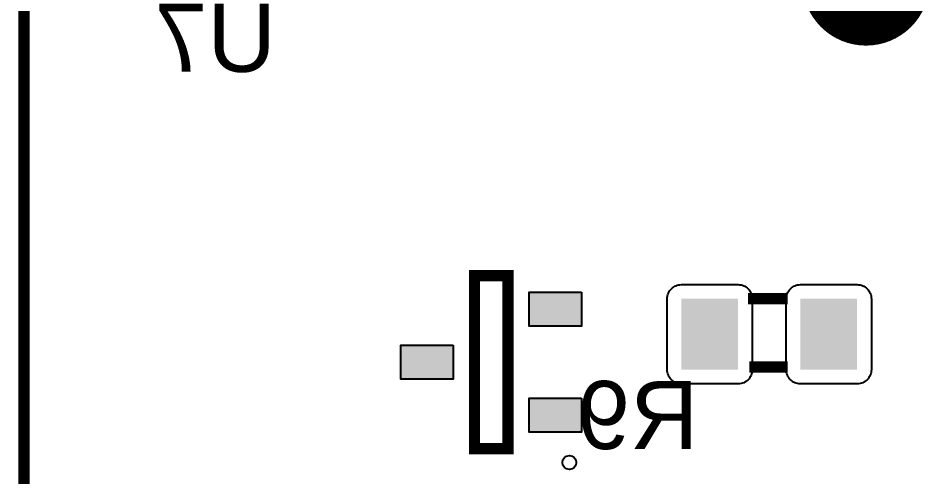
# Model space of a CAD drawing. Header units: inches. Extents: x 15 to 148, y 10 to 111.
# Drawn here: x 135.718 to 137.166, y 99.243 to 99.971 of the extents above; entities that cross this region are included whole.
import ezdxf

# ---------------------------------------------------------------- set-up
doc = ezdxf.new("R2010")
doc.units = ezdxf.units.IN
doc.header["$MEASUREMENT"] = 0
doc.layers.add('BLK_12AWG', color=7, linetype='Continuous')

# ---------------------------------------------------------------- blocks, each defined once
blk = doc.blocks.new('RPAD')
blk.add_trace([(-0.5, -0.5), (-0.5, 0.5), (0.5, -0.5), (0.5, 0.5)])
blk = doc.blocks.new('EPAD')
at = {"const_width": 0.5}
blk.add_lwpolyline([(-0.25, 0, 1), (0.25, 0, 1)], format="xyb", close=True, dxfattribs=at)
blk = doc.blocks.new('CEGHSD')
for points, const_width in [([(133.5811956324227, 100.2029300034614), (133.5811956324227, 101.6596230034614)], 0.008), ([(133.5811956324227, 100.2029300034614), (133.5811956324227, 101.6596230034614)], 0.008), ([(133.5811956324227, 100.2029300034614), (133.5811956324227, 101.6596230034614)], 0.008), ([(133.9227476324227, 100.4068750034614), (133.8991256324227, 100.4068750034614), (133.8991256324227, 100.2848270034614), (133.9227476324227, 100.2848270034614), (133.9227476324227, 100.4068750034614)], 0.007873999999999999), ([(133.9227476324227, 100.4068750034614), (133.8991256324227, 100.4068750034614), (133.8991256324227, 100.2848270034614), (133.9227476324227, 100.2848270034614), (133.9227476324227, 100.4068750034614)], 0.007873999999999999), ([(133.9227476324227, 100.4068750034614), (133.8991256324227, 100.4068750034614), (133.8991256324227, 100.2848270034614), (133.9227476324227, 100.2848270034614), (133.9227476324227, 100.4068750034614)], 0.007873999999999999), ([(134.1201256324227, 100.3905360034614), (134.0921256324227, 100.3905360034614)], 0.008), ([(134.1201256324227, 100.3905360034614), (134.0921256324227, 100.3905360034614)], 0.008), ([(134.1201256324227, 100.3905360034614), (134.0921256324227, 100.3905360034614)], 0.008), ([(134.1201256324227, 100.3425360034614), (134.0931256324227, 100.3425360034614)], 0.008), ([(134.1201256324227, 100.3425360034614), (134.0931256324227, 100.3425360034614)], 0.008), ([(134.1201256324227, 100.3425360034614), (134.0931256324227, 100.3425360034614)], 0.008)]:
    blk.add_lwpolyline(points, dxfattribs=dict(const_width=const_width))
for points in [[(134.0851256324227, 100.3305360034614), (134.0451256324227, 100.3305360034614), (134.0440856324227, 100.3305870034614), (134.0430806324227, 100.3307350034614), (134.0421136324227, 100.3309770034614), (134.0411896324227, 100.3313080034614), (134.0403136324227, 100.3317220034614), (134.0394896324227, 100.3322170034614), (134.0387216324227, 100.3327870034614), (134.0380156324227, 100.3334270034614), (134.0373756324227, 100.3341330034614), (134.0368066324227, 100.3349000034614), (134.0363116324227, 100.3357240034614), (134.0358966324227, 100.3366010034614), (134.0355656324227, 100.3375250034614), (134.0353236324227, 100.3384920034614), (134.0351756324227, 100.3394970034614), (134.0351256324227, 100.3405360034614), (134.0351256324227, 100.3905360034614), (134.0351756324227, 100.3915760034614), (134.0353236324227, 100.3925810034614), (134.0355656324227, 100.3935480034614), (134.0358966324227, 100.3944720034614), (134.0363116324227, 100.3953480034614), (134.0368066324227, 100.3961720034614), (134.0373756324227, 100.3969390034614), (134.0380156324227, 100.3976460034614), (134.0387216324227, 100.3982860034614), (134.0394896324227, 100.3988550034614), (134.0403136324227, 100.3993500034614), (134.0411896324227, 100.3997640034614), (134.0421136324227, 100.4000950034614), (134.0430806324227, 100.4003370034614), (134.0440856324227, 100.4004860034614), (134.0451256324227, 100.4005360034614), (134.0851256324227, 100.4005360034614), (134.0861646324227, 100.4004860034614), (134.0871696324227, 100.4003370034614), (134.0881366324227, 100.4000950034614), (134.0890606324227, 100.3997640034614), (134.0899366324227, 100.3993500034614), (134.0907606324227, 100.3988550034614), (134.0915286324227, 100.3982860034614), (134.0922346324227, 100.3976460034614), (134.0928746324227, 100.3969390034614), (134.0934436324227, 100.3961720034614), (134.0939386324227, 100.3953480034614), (134.0943536324227, 100.3944720034614), (134.0946846324227, 100.3935480034614), (134.0949266324227, 100.3925810034614), (134.0950746324227, 100.3915760034614), (134.0951256324227, 100.3905360034614), (134.0951256324227, 100.3405360034614), (134.0950746324227, 100.3394970034614), (134.0949266324227, 100.3384920034614), (134.0946846324227, 100.3375250034614), (134.0943536324227, 100.3366010034614), (134.0939386324227, 100.3357240034614), (134.0934436324227, 100.3349000034614), (134.0928746324227, 100.3341330034614), (134.0922346324227, 100.3334270034614), (134.0915286324227, 100.3327870034614), (134.0907606324227, 100.3322170034614), (134.0899366324227, 100.3317220034614), (134.0890606324227, 100.3313080034614), (134.0881366324227, 100.3309770034614), (134.0871696324227, 100.3307350034614), (134.0861646324227, 100.3305870034614), (134.0851256324227, 100.3305360034614)], [(134.1691256324227, 100.3305360034614), (134.1291256324227, 100.3305360034614), (134.1280856324227, 100.3305870034614), (134.1270806324227, 100.3307350034614), (134.1261136324227, 100.3309770034614), (134.1251896324227, 100.3313080034614), (134.1243136324227, 100.3317220034614), (134.1234896324227, 100.3322170034614), (134.1227216324227, 100.3327870034614), (134.1220156324227, 100.3334270034614), (134.1213756324227, 100.3341330034614), (134.1208066324227, 100.3349000034614), (134.1203116324227, 100.3357240034614), (134.1198966324227, 100.3366010034614), (134.1195656324227, 100.3375250034614), (134.1193236324227, 100.3384920034614), (134.1191756324227, 100.3394970034614), (134.1191256324227, 100.3405360034614), (134.1191256324227, 100.3905360034614), (134.1191756324227, 100.3915760034614), (134.1193236324227, 100.3925810034614), (134.1195656324227, 100.3935480034614), (134.1198966324227, 100.3944720034614), (134.1203116324227, 100.3953480034614), (134.1208066324227, 100.3961720034614), (134.1213756324227, 100.3969390034614), (134.1220156324227, 100.3976460034614), (134.1227216324227, 100.3982860034614), (134.1234896324227, 100.3988550034614), (134.1243136324227, 100.3993500034614), (134.1251896324227, 100.3997640034614), (134.1261136324227, 100.4000950034614), (134.1270806324227, 100.4003370034614), (134.1280856324227, 100.4004860034614), (134.1291256324227, 100.4005360034614), (134.1691256324227, 100.4005360034614), (134.1701646324227, 100.4004860034614), (134.1711696324227, 100.4003370034614), (134.1721366324227, 100.4000950034614), (134.1730606324227, 100.3997640034614), (134.1739366324227, 100.3993500034614), (134.1747606324227, 100.3988550034614), (134.1755286324227, 100.3982860034614), (134.1762346324227, 100.3976460034614), (134.1768746324227, 100.3969390034614), (134.1774436324227, 100.3961720034614), (134.1779386324227, 100.3953480034614), (134.1783536324227, 100.3944720034614), (134.1786846324227, 100.3935480034614), (134.1789266324227, 100.3925810034614), (134.1790746324227, 100.3915760034614), (134.1791256324227, 100.3905360034614), (134.1791256324227, 100.3405360034614), (134.1790746324227, 100.3394970034614), (134.1789266324227, 100.3384920034614), (134.1786846324227, 100.3375250034614), (134.1783536324227, 100.3366010034614), (134.1779386324227, 100.3357240034614), (134.1774436324227, 100.3349000034614), (134.1768746324227, 100.3341330034614), (134.1762346324227, 100.3334270034614), (134.1755286324227, 100.3327870034614), (134.1747606324227, 100.3322170034614), (134.1739366324227, 100.3317220034614), (134.1730606324227, 100.3313080034614), (134.1721366324227, 100.3309770034614), (134.1711696324227, 100.3307350034614), (134.1701646324227, 100.3305870034614), (134.1691256324227, 100.3305360034614)], [(133.9747116324227, 100.3952530034614), (133.9747116324227, 100.3712530034614), (133.9377116324227, 100.3712530034614), (133.9377116324227, 100.3952530034614), (133.9747116324227, 100.3952530034614)], [(133.8841606324227, 100.3578510034614), (133.8841606324227, 100.3338510034614), (133.8471606324227, 100.3338510034614), (133.8471606324227, 100.3578510034614), (133.8841606324227, 100.3578510034614)], [(133.9747116324227, 100.3204500034614), (133.9747116324227, 100.2964500034614), (133.9377116324227, 100.2964500034614), (133.9377116324227, 100.3204500034614), (133.9747116324227, 100.3204500034614)]]:
    blk.add_lwpolyline(points, close=True)
blk.add_circle((133.9660546324227, 100.2749850034614), 0.004921)
blk.add_circle((133.9660546324227, 100.2749850034614), 0.004921)
blk.add_circle((133.9660546324227, 100.2749850034614), 0.004921)
at = {"xscale": 0.09, "yscale": 0.09}
blk.add_blockref('EPAD', (134.1753536324227, 100.6142160034614), dxfattribs=at)
for p, xscale, yscale, rotation in [((133.9562116324227, 100.3832530034614), 0.024, 0.037, 90), ((134.0651256324227, 100.3655360034614), 0.04, 0.05, 180), ((134.1491256324227, 100.3655360034614), 0.04, 0.05, 180), ((133.8656606324227, 100.3458510034614), 0.024, 0.037, 90), ((133.9562116324227, 100.3084500034614), 0.024, 0.037, 90)]:
    blk.add_blockref('RPAD', p, dxfattribs=dict(xscale=xscale, yscale=yscale, rotation=rotation))
at = {"text_generation_flag": 2, "width": 1.041667}
for s, p in [('U7', (133.7589676324227, 100.5507170034614)), ('U7', (133.7589676324227, 100.5507170034614)), ('U7', (133.7589676324227, 100.5507170034614)), ('R9', (134.0571256324227, 100.2845360034614)), ('R9', (134.0571256324227, 100.2845360034614)), ('R9', (134.0571256324227, 100.2845360034614))]:
    blk.add_text(s, height=0.048, dxfattribs=at).set_placement(p)

msp = doc.modelspace()

# ---------------------------------------------------------------- block references
at = {"layer": 'BLK_12AWG', "xscale": 2.25, "yscale": 2.25, "zscale": 2.25}
msp.add_blockref('CEGHSD', (-164.8302734869564, -126.353197587316), dxfattribs=at)

doc.saveas('drawing.dxf')
